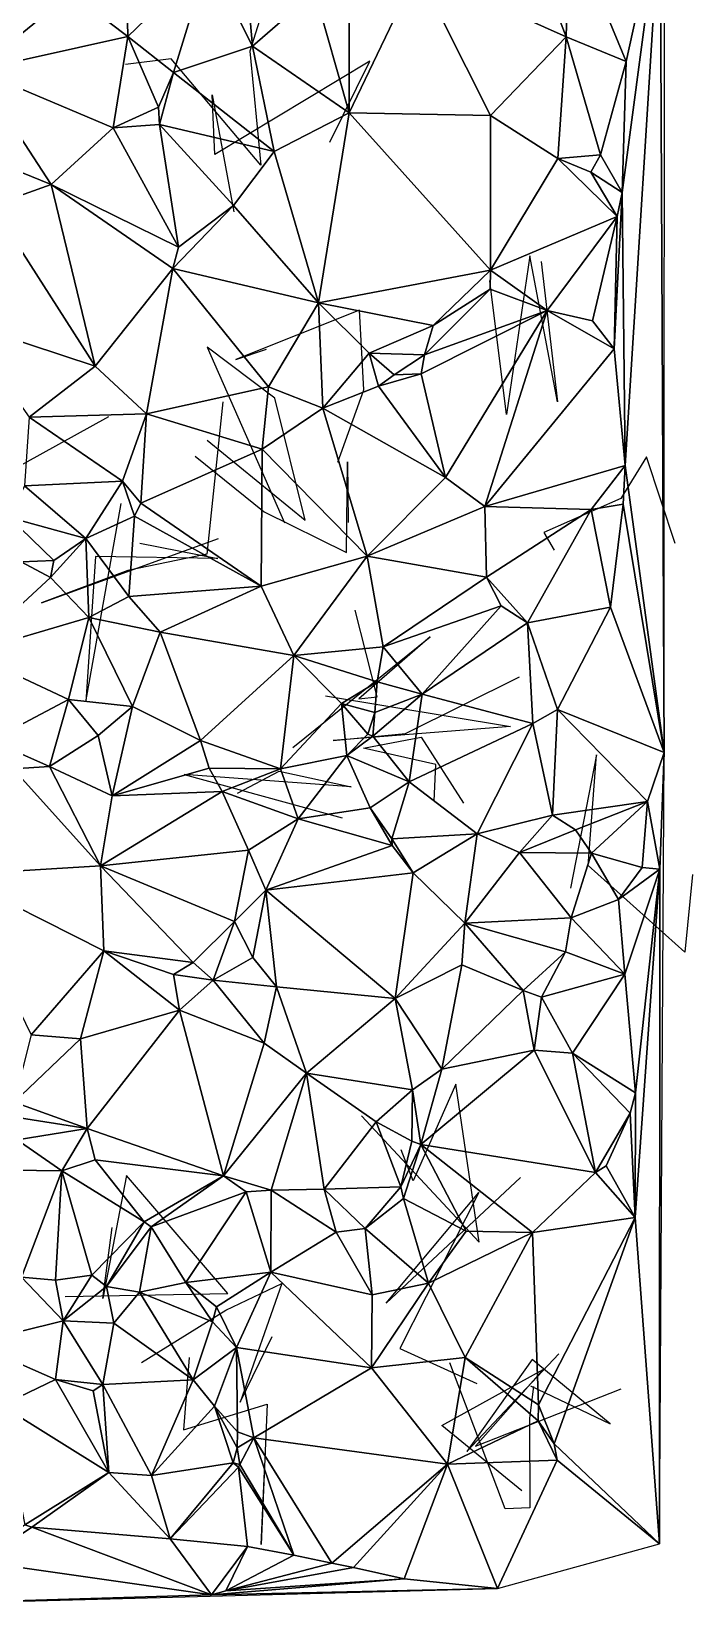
# Model space of a CAD drawing. Header units: metres. Extents: x -15.2 to 15.4, y -15.3 to 15.8.
# Drawn here: x 9.01 to 15.25, y -14.91 to -0.06 of the extents above; entities that cross this region are included whole.
import ezdxf

# ---------------------------------------------------------------- set-up
doc = ezdxf.new("R2010")
doc.units = ezdxf.units.M
doc.layers.add('CRACKS', color=1, linetype='Continuous')
doc.layers.add('STREET_MESH', color=7, linetype='Continuous')

msp = doc.modelspace()

# ---------------------------------------------------------------- linework, layer by layer
at = {"layer": 'CRACKS'}
for points in [[(11.237, 0.273, 0.1), (11.072, -0.249, 0.1), (11.177, -1.323, 0.1), (10.331, -0.321, 0.1), (9.898, -0.375, 0.1)], [(11.825, -1.108, 0.1), (12.205, -0.343, 0.1), (10.743, -1.223, 0.1), (10.716, -0.662, 0.1), (10.921, -1.765, 0.1)], [(13.819, -2.234, 0.1), (13.973, -3.556, 0.1), (13.714, -2.178, 0.1), (13.492, -3.674, 0.1), (13.336, -2.415, 0.1)], [(11.902, -4.124, 0.1), (12.147, -3.442, 0.1), (12.105, -2.692, 0.1), (10.941, -3.158, 0.1), (11.23, -3.058, 0.1)], [(10.671, -3.916, 0.1), (11.593, -4.672, 0.1), (11.309, -3.521, 0.1), (10.671, -3.042, 0.1), (11.398, -4.698, 0.1)], [(10.817, -3.557, 0.1), (10.666, -4.991, 0.1), (9.921, -5.147, 0.1), (9.108, -5.451, 0.1), (10.776, -4.846, 0.1)], [(9.739, -3.697, 0.1), (8.321, -4.48, 0.1), (8.313, -3.896, 0.1), (8.276, -5.321, 0.1), (8.589, -3.928, 0.1)], [(10.555, -4.067, 0.1), (11.208, -4.593, 0.1), (11.983, -4.977, 0.1), (11.992, -4.122, 0.1), (11.998, -4.693, 0.1)], [(15.085, -4.893, 0.1), (14.814, -4.074, 0.1), (14.571, -4.466, 0.1), (13.844, -4.787, 0.1), (13.941, -4.955, 0.1)], [(10.036, -4.89, 0.1), (10.771, -5.034, 0.1), (9.617, -5.013, 0.1), (9.526, -6.383, 0.1), (9.86, -4.513, 0.1)], [(11.477, -6.815, 0.1), (12.774, -5.773, 0.1), (12.1, -6.357, 0.1), (12.273, -6.338, 0.1), (12.064, -5.521, 0.1)], [(11.787, -6.329, 0.1), (13.532, -6.617, 0.1), (11.858, -6.75, 0.1), (12.541, -6.682, 0.1), (13.616, -6.15, 0.1)], [(12.811, -7.318, 0.1), (12.827, -6.976, 0.1), (12.145, -6.823, 0.1), (12.687, -6.717, 0.1), (13.086, -7.34, 0.1)], [(15.247, -8.012, 0.1), (15.175, -8.746, 0.1), (14.263, -7.927, 0.1), (14.343, -6.884, 0.1), (14.097, -8.141, 0.1)], [(10.957, -7.245, 0.1), (11.348, -7.039, 0.1), (12.029, -7.186, 0.1), (10.453, -7.069, 0.1), (11.942, -7.479, 0.1)], [(12.126, -10.288, 0.1), (13.234, -11.479, 0.1), (13.016, -9.988, 0.1), (12.612, -10.9, 0.1), (12.499, -10.608, 0.1)], [(9.329, -11.992, 0.1), (10.863, -11.963, 0.1), (9.91, -10.852, 0.1), (9.684, -12.01, 0.1), (9.775, -11.34, 0.1)], [(13.625, -10.869, 0.1), (12.358, -12.055, 0.1), (13.233, -11.011, 0.1), (12.487, -12.483, 0.1), (13.213, -12.811, 0.1)], [(10.051, -12.613, 0.1), (10.845, -12.121, 0.1), (11.374, -11.868, 0.1), (10.982, -12.988, 0.1), (11.282, -12.368, 0.1)], [(10.499, -12.568, 0.1), (10.445, -13.248, 0.1), (11.235, -13.006, 0.1), (11.179, -14.331, 0.1), (11.214, -13.57, 0.1)], [(13.718, -12.834, 0.1), (14.471, -13.191, 0.1), (13.734, -12.586, 0.1), (13.118, -13.453, 0.1), (13.985, -12.532, 0.1)], [(13.636, -13.824, 0.1), (12.882, -13.208, 0.1), (13.84, -12.679, 0.1), (13.201, -13.402, 0.1), (14.573, -12.862, 0.1)], [(13.747, -12.841, 0.1), (13.711, -13.139, 0.1), (13.713, -13.984, 0.1), (13.48, -13.994, 0.1), (12.957, -12.618, 0.1)]]:
    msp.add_polyline3d(points, dxfattribs=at)
at = {"layer": 'STREET_MESH'}
for points in [[(14.941, 1.113), (14.979, -6.863), (14.985, 11.824)], [(14.941, 1.113), (14.083, 0.954), (14.621, -0.348)], [(14.585, -1.581), (14.941, 1.113), (14.621, -0.348)], [(14.611, -4.156), (14.941, 1.113), (14.585, -1.581)], [(14.941, 1.113), (14.611, -4.156), (14.979, -6.863)], [(9.922, -0.111), (9.896, 1.003), (9.384, 0.296)], [(9.896, 1.003), (9.922, -0.111), (10.682, 0.624)], [(13.65, 0.943), (12.654, 0.513), (14.055, -0.113)], [(14.083, 0.954), (13.65, 0.943), (14.055, -0.113)], [(14.083, 0.954), (14.055, -0.113), (14.621, -0.348)], [(11.098, -0.201), (11.012, 0.759), (10.682, 0.624)], [(11.012, 0.759), (11.098, -0.201), (11.684, 0.311)], [(9.922, -0.111), (10.351, -0.452), (10.682, 0.624)], [(10.351, -0.452), (11.098, -0.201), (10.682, 0.624)], [(12.008, 0.4), (12.009, -0.831), (12.654, 0.513)], [(12.654, 0.513), (12.009, -0.831), (13.342, -0.857)], [(14.055, -0.113), (12.654, 0.513), (13.342, -0.857)], [(11.098, -0.201), (12.009, -0.831), (11.684, 0.311)], [(12.009, -0.831), (12.008, 0.4), (11.684, 0.311)], [(8.495, -0.428), (9.384, 0.296), (8.311, 0.274)], [(8.495, -0.428), (9.922, -0.111), (9.384, 0.296)], [(9.784, -0.971), (9.922, -0.111), (8.495, -0.428)], [(9.922, -0.111), (9.784, -0.971), (10.211, -0.776)], [(10.351, -0.452), (9.922, -0.111), (10.211, -0.776)], [(13.976, -1.261), (14.055, -0.113), (13.342, -0.857)], [(14.378, -1.228), (14.055, -0.113), (13.976, -1.261)], [(14.055, -0.113), (14.378, -1.228), (14.621, -0.348)], [(11.098, -0.201), (10.351, -0.452), (11.303, -1.194)], [(12.009, -0.831), (11.098, -0.201), (11.303, -1.194)], [(8.495, -0.428), (8.336, -1.158), (9.197, -1.507)], [(9.784, -0.971), (8.495, -0.428), (9.197, -1.507)], [(14.378, -1.228), (14.585, -1.581), (14.621, -0.348)], [(10.22, -0.941), (10.351, -0.452), (10.211, -0.776)], [(10.351, -0.452), (10.22, -0.941), (11.303, -1.194)], [(9.784, -0.971), (10.22, -0.941), (10.211, -0.776)], [(11.721, -2.624), (12.009, -0.831), (11.303, -1.194)], [(12.009, -0.831), (11.721, -2.624), (13.343, -2.313)], [(12.009, -0.831), (13.343, -2.313), (13.342, -0.857)], [(13.343, -2.313), (13.976, -1.261), (13.342, -0.857)], [(10.399, -2.098), (9.784, -0.971), (9.197, -1.507)], [(10.22, -0.941), (9.784, -0.971), (10.399, -2.098)], [(10.22, -0.941), (10.399, -2.098), (10.918, -1.706)], [(10.22, -0.941), (10.918, -1.706), (11.303, -1.194)], [(8.336, -1.158), (8.643, -1.704), (9.197, -1.507)], [(10.918, -1.706), (11.721, -2.624), (11.303, -1.194)], [(13.976, -1.261), (13.343, -2.313), (14.536, -1.807)], [(14.288, -1.389), (14.378, -1.228), (13.976, -1.261)], [(14.288, -1.389), (13.976, -1.261), (14.536, -1.807)], [(14.288, -1.389), (14.585, -1.581), (14.378, -1.228)], [(14.585, -1.581), (14.288, -1.389), (14.536, -1.807)], [(8.643, -1.704), (9.613, -3.219), (9.197, -1.507)], [(10.399, -2.098), (9.197, -1.507), (10.346, -2.298)], [(9.197, -1.507), (9.613, -3.219), (10.346, -2.298)], [(14.509, -3.056), (14.585, -1.581), (14.536, -1.807)], [(14.509, -3.056), (14.611, -4.156), (14.585, -1.581)], [(8.643, -1.704), (8.363, -2.807), (9.613, -3.219)], [(11.721, -2.624), (10.918, -1.706), (10.346, -2.298)], [(10.918, -1.706), (10.399, -2.098), (10.346, -2.298)], [(13.343, -2.313), (13.877, -2.694), (14.536, -1.807)], [(13.877, -2.694), (14.304, -2.793), (14.536, -1.807)], [(14.304, -2.793), (14.509, -3.056), (14.536, -1.807)], [(9.613, -3.219), (10.097, -3.668), (10.346, -2.298)], [(10.097, -3.668), (11.249, -3.414), (10.346, -2.298)], [(11.249, -3.414), (11.721, -2.624), (10.346, -2.298)], [(11.721, -2.624), (12.801, -2.835), (13.343, -2.313)], [(13.343, -2.313), (12.801, -2.835), (13.34, -2.493)], [(13.877, -2.694), (13.343, -2.313), (13.34, -2.493)], [(13.877, -2.694), (13.34, -2.493), (12.719, -3.114)], [(13.34, -2.493), (12.801, -2.835), (12.719, -3.114)], [(11.721, -2.624), (11.249, -3.414), (11.759, -3.616)], [(12.198, -3.098), (11.721, -2.624), (11.759, -3.616)], [(12.198, -3.098), (12.801, -2.835), (11.721, -2.624)], [(9.613, -3.219), (8.363, -2.807), (8.992, -3.699)], [(12.688, -3.291), (13.877, -2.694), (12.719, -3.114)], [(12.688, -3.291), (12.916, -4.269), (13.877, -2.694)], [(13.877, -2.694), (12.916, -4.269), (13.29, -4.544)], [(14.509, -3.056), (13.877, -2.694), (13.29, -4.544)], [(13.877, -2.694), (14.509, -3.056), (14.304, -2.793)], [(12.801, -2.835), (12.198, -3.098), (12.719, -3.114)], [(12.286, -3.408), (12.198, -3.098), (11.759, -3.616)], [(12.432, -3.301), (12.198, -3.098), (12.286, -3.408)], [(12.198, -3.098), (12.432, -3.301), (12.719, -3.114)], [(12.432, -3.301), (12.688, -3.291), (12.719, -3.114)], [(14.611, -4.156), (14.509, -3.056), (13.29, -4.544)], [(9.613, -3.219), (8.992, -3.699), (10.097, -3.668)], [(12.916, -4.269), (12.286, -3.408), (11.759, -3.616)], [(12.688, -3.291), (12.432, -3.301), (12.286, -3.408)], [(12.916, -4.269), (12.688, -3.291), (12.286, -3.408)], [(11.188, -4.003), (11.249, -3.414), (10.097, -3.668)], [(11.249, -3.414), (11.188, -4.003), (11.759, -3.616)], [(8.992, -3.699), (8.946, -4.349), (9.872, -4.303)], [(8.992, -3.699), (9.872, -4.303), (10.097, -3.668)], [(9.872, -4.303), (10.043, -4.51), (10.097, -3.668)], [(10.043, -4.51), (11.188, -4.003), (10.097, -3.668)], [(11.188, -4.003), (12.179, -5.011), (11.759, -3.616)], [(12.179, -5.011), (12.916, -4.269), (11.759, -3.616)], [(11.188, -4.003), (10.043, -4.51), (11.178, -5.293)], [(12.179, -5.011), (11.188, -4.003), (11.178, -5.293)], [(9.872, -4.303), (8.946, -4.349), (9.524, -4.843)], [(9.984, -4.635), (9.872, -4.303), (9.524, -4.843)], [(9.872, -4.303), (9.984, -4.635), (10.043, -4.51)], [(13.29, -4.544), (12.916, -4.269), (12.179, -5.011)], [(14.292, -4.57), (14.611, -4.156), (13.29, -4.544)], [(14.292, -4.57), (14.594, -4.522), (14.611, -4.156)], [(14.611, -4.156), (14.594, -4.522), (14.979, -6.863)], [(9.524, -4.843), (8.946, -4.349), (8.805, -4.648)], [(10.043, -4.51), (9.984, -4.635), (11.178, -5.293)], [(13.29, -4.544), (12.179, -5.011), (13.305, -5.209)], [(14.292, -4.57), (13.29, -4.544), (13.305, -5.209)], [(13.691, -5.641), (14.292, -4.57), (13.305, -5.209)], [(14.292, -4.57), (13.691, -5.641), (14.475, -5.491)], [(14.594, -4.522), (14.292, -4.57), (14.475, -5.491)], [(14.979, -6.863), (14.594, -4.522), (14.475, -5.491)], [(9.224, -5.053), (9.524, -4.843), (8.805, -4.648)], [(8.915, -5.063), (9.224, -5.053), (8.805, -4.648)], [(9.931, -5.39), (9.984, -4.635), (9.524, -4.843)], [(9.984, -4.635), (9.931, -5.39), (11.178, -5.293)], [(9.193, -5.211), (9.554, -5.59), (9.524, -4.843)], [(9.224, -5.053), (9.193, -5.211), (9.524, -4.843)], [(9.554, -5.59), (9.931, -5.39), (9.524, -4.843)], [(12.179, -5.011), (11.178, -5.293), (11.487, -5.947)], [(12.33, -5.865), (12.179, -5.011), (11.487, -5.947)], [(12.179, -5.011), (12.33, -5.865), (13.305, -5.209)], [(8.915, -5.063), (8.423, -5.922), (9.193, -5.211)], [(9.224, -5.053), (8.915, -5.063), (9.193, -5.211)], [(8.423, -5.922), (9.554, -5.59), (9.193, -5.211)], [(9.931, -5.39), (10.225, -5.729), (11.178, -5.293)], [(11.178, -5.293), (10.225, -5.729), (11.487, -5.947)], [(12.33, -5.865), (13.441, -5.478), (13.305, -5.209)], [(13.441, -5.478), (13.691, -5.641), (13.305, -5.209)], [(9.931, -5.39), (9.554, -5.59), (10.225, -5.729)], [(13.441, -5.478), (12.33, -5.865), (12.697, -6.313)], [(13.691, -5.641), (13.441, -5.478), (12.697, -6.313)], [(13.691, -5.641), (13.974, -6.457), (14.475, -5.491)], [(13.974, -6.457), (14.979, -6.863), (14.475, -5.491)], [(8.423, -5.922), (9.362, -6.361), (9.554, -5.59)], [(9.554, -5.59), (9.362, -6.361), (9.965, -6.429)], [(9.554, -5.59), (9.965, -6.429), (10.225, -5.729)], [(10.225, -5.729), (9.965, -6.429), (10.608, -6.749)], [(10.225, -5.729), (10.608, -6.749), (11.487, -5.947)], [(13.74, -6.589), (13.691, -5.641), (12.697, -6.313)], [(13.691, -5.641), (13.74, -6.589), (13.974, -6.457)], [(8.629, -6.75), (9.362, -6.361), (8.423, -5.922)], [(12.274, -6.195), (12.33, -5.865), (11.487, -5.947)], [(12.33, -5.865), (12.274, -6.195), (12.697, -6.313)], [(10.608, -6.749), (11.361, -7.016), (11.487, -5.947)], [(11.361, -7.016), (11.936, -6.401), (11.487, -5.947)], [(11.936, -6.401), (12.274, -6.195), (11.487, -5.947)], [(12.274, -6.195), (11.936, -6.401), (12.252, -6.486)], [(12.274, -6.195), (12.252, -6.486), (12.697, -6.313)], [(9.362, -6.361), (8.629, -6.75), (9.181, -6.995)], [(9.641, -6.702), (9.362, -6.361), (9.181, -6.995)], [(9.362, -6.361), (9.641, -6.702), (9.965, -6.429)], [(12.252, -6.486), (12.233, -6.709), (12.697, -6.313)], [(12.233, -6.709), (12.574, -7.14), (12.697, -6.313)], [(12.574, -7.14), (13.74, -6.589), (12.697, -6.313)], [(9.965, -6.429), (9.641, -6.702), (9.772, -7.272)], [(10.608, -6.749), (9.965, -6.429), (9.772, -7.272)], [(11.986, -6.89), (11.936, -6.401), (11.361, -7.016)], [(11.986, -6.89), (12.185, -6.688), (11.936, -6.401)], [(11.936, -6.401), (12.185, -6.688), (12.252, -6.486)], [(12.185, -6.688), (12.233, -6.709), (12.252, -6.486)], [(13.974, -6.457), (13.74, -6.589), (13.927, -7.454)], [(14.822, -7.324), (13.974, -6.457), (13.927, -7.454)], [(13.974, -6.457), (14.822, -7.324), (14.979, -6.863)], [(13.217, -7.63), (13.74, -6.589), (12.574, -7.14)], [(13.74, -6.589), (13.217, -7.63), (13.927, -7.454)], [(8.629, -6.75), (8.841, -7.017), (9.181, -6.995)], [(9.641, -6.702), (9.181, -6.995), (9.772, -7.272)], [(10.688, -7.009), (10.608, -6.749), (9.772, -7.272)], [(10.688, -7.009), (11.361, -7.016), (10.608, -6.749)], [(12.185, -6.688), (11.986, -6.89), (12.233, -6.709)], [(12.233, -6.709), (11.986, -6.89), (12.574, -7.14)], [(11.986, -6.89), (11.361, -7.016), (11.528, -7.487)], [(12.208, -7.383), (11.986, -6.89), (11.528, -7.487)], [(12.574, -7.14), (11.986, -6.89), (12.208, -7.383)], [(14.822, -7.324), (14.94, -7.963), (14.979, -6.863)], [(14.979, -6.863), (14.94, -7.963), (14.936, -14.325)], [(8.841, -7.017), (8.273, -8.017), (9.665, -7.931)], [(9.181, -6.995), (8.841, -7.017), (9.665, -7.931)], [(9.181, -6.995), (9.665, -7.931), (9.772, -7.272)], [(10.811, -7.231), (10.688, -7.009), (9.772, -7.272)], [(10.811, -7.231), (11.361, -7.016), (10.688, -7.009)], [(11.361, -7.016), (10.811, -7.231), (11.528, -7.487)], [(10.811, -7.231), (9.665, -7.931), (11.061, -7.783)], [(9.665, -7.931), (10.811, -7.231), (9.772, -7.272)], [(11.528, -7.487), (10.811, -7.231), (11.061, -7.783)], [(12.412, -7.677), (12.574, -7.14), (12.208, -7.383)], [(12.412, -7.677), (13.217, -7.63), (12.574, -7.14)], [(12.416, -7.74), (12.208, -7.383), (11.528, -7.487)], [(12.416, -7.74), (12.412, -7.677), (12.208, -7.383)], [(14.145, -7.59), (14.822, -7.324), (13.927, -7.454)], [(14.145, -7.59), (14.293, -7.812), (14.822, -7.324)], [(14.293, -7.812), (14.773, -7.948), (14.822, -7.324)], [(14.822, -7.324), (14.773, -7.948), (14.94, -7.963)], [(11.222, -8.161), (11.528, -7.487), (11.061, -7.783)], [(11.222, -8.161), (12.416, -7.74), (11.528, -7.487)], [(13.217, -7.63), (13.616, -7.805), (13.927, -7.454)], [(13.616, -7.805), (14.145, -7.59), (13.927, -7.454)], [(13.217, -7.63), (12.412, -7.677), (12.614, -7.996)], [(12.412, -7.677), (12.416, -7.74), (12.614, -7.996)], [(13.099, -8.472), (13.217, -7.63), (12.614, -7.996)], [(13.217, -7.63), (13.099, -8.472), (13.616, -7.805)], [(14.293, -7.812), (14.145, -7.59), (13.616, -7.805)], [(9.665, -7.931), (10.927, -8.457), (11.061, -7.783)], [(10.927, -8.457), (11.222, -8.161), (11.061, -7.783)], [(12.416, -7.74), (11.222, -8.161), (12.614, -7.996)], [(13.099, -8.472), (14.102, -8.42), (13.616, -7.805)], [(14.102, -8.42), (14.293, -7.812), (13.616, -7.805)], [(14.55, -8.248), (14.293, -7.812), (14.102, -8.42)], [(14.773, -7.948), (14.293, -7.812), (14.55, -8.248)], [(8.273, -8.017), (9.694, -8.731), (9.665, -7.931)], [(9.694, -8.731), (10.536, -8.843), (9.665, -7.931)], [(10.536, -8.843), (10.927, -8.457), (9.665, -7.931)], [(11.222, -8.161), (12.444, -9.181), (12.614, -7.996)], [(12.444, -9.181), (13.099, -8.472), (12.614, -7.996)], [(14.773, -7.948), (14.55, -8.248), (14.94, -7.963)], [(14.94, -7.963), (14.55, -8.248), (14.609, -8.953)], [(14.709, -10.071), (14.94, -7.963), (14.609, -8.953)], [(14.94, -7.963), (14.706, -11.246), (14.936, -14.325)], [(14.94, -7.963), (14.709, -10.071), (14.706, -11.246)], [(9.694, -8.731), (8.273, -8.017), (9.01, -9.524)], [(11.099, -8.796), (11.222, -8.161), (10.927, -8.457)], [(11.222, -8.161), (11.099, -8.796), (11.324, -9.072)], [(11.222, -8.161), (11.324, -9.072), (12.444, -9.181)], [(14.55, -8.248), (14.102, -8.42), (14.609, -8.953)], [(10.727, -9.009), (10.927, -8.457), (10.536, -8.843)], [(10.727, -9.009), (11.099, -8.796), (10.927, -8.457)], [(13.099, -8.472), (14.05, -8.741), (14.102, -8.42)], [(14.102, -8.42), (14.05, -8.741), (14.609, -8.953)], [(13.072, -8.865), (13.099, -8.472), (12.444, -9.181)], [(13.099, -8.472), (13.072, -8.865), (13.65, -9.107)], [(14.05, -8.741), (13.099, -8.472), (13.65, -9.107)], [(9.474, -9.561), (9.694, -8.731), (9.01, -9.524)], [(9.474, -9.561), (10.408, -9.291), (9.694, -8.731)], [(10.536, -8.843), (9.694, -8.731), (10.352, -8.954)], [(9.694, -8.731), (10.408, -9.291), (10.352, -8.954)], [(13.824, -9.169), (14.05, -8.741), (13.65, -9.107)], [(14.05, -8.741), (13.824, -9.169), (14.609, -8.953)], [(10.727, -9.009), (10.536, -8.843), (10.352, -8.954)], [(11.099, -8.796), (10.727, -9.009), (11.324, -9.072)], [(12.882, -9.847), (13.072, -8.865), (12.444, -9.181)], [(13.072, -8.865), (12.882, -9.847), (13.65, -9.107)], [(10.408, -9.291), (10.727, -9.009), (10.352, -8.954)], [(10.727, -9.009), (10.408, -9.291), (11.206, -9.603)], [(10.727, -9.009), (11.206, -9.603), (11.324, -9.072)], [(13.824, -9.169), (14.115, -9.698), (14.609, -8.953)], [(14.115, -9.698), (14.709, -10.071), (14.609, -8.953)], [(11.324, -9.072), (11.206, -9.603), (11.608, -9.886)], [(12.444, -9.181), (11.324, -9.072), (11.608, -9.886)], [(12.444, -9.181), (11.608, -9.886), (12.606, -10.042)], [(12.882, -9.847), (12.444, -9.181), (12.606, -10.042)], [(12.882, -9.847), (13.755, -9.67), (13.65, -9.107)], [(13.755, -9.67), (13.824, -9.169), (13.65, -9.107)], [(13.824, -9.169), (13.755, -9.67), (14.115, -9.698)], [(10.408, -9.291), (9.474, -9.561), (9.539, -10.409)], [(10.825, -10.854), (10.408, -9.291), (9.539, -10.409)], [(10.408, -9.291), (10.825, -10.854), (11.206, -9.603)], [(8.849, -10.159), (9.474, -9.561), (9.01, -9.524)], [(9.474, -9.561), (8.849, -10.159), (9.539, -10.409)], [(11.206, -9.603), (10.825, -10.854), (11.608, -9.886)], [(13.755, -9.67), (12.882, -9.847), (12.685, -10.557)], [(14.331, -10.821), (13.755, -9.67), (12.685, -10.557)], [(13.755, -9.67), (14.331, -10.821), (14.115, -9.698)], [(14.709, -10.071), (14.115, -9.698), (14.66, -10.262)], [(14.115, -9.698), (14.331, -10.821), (14.66, -10.262)], [(10.825, -10.854), (11.273, -10.988), (11.608, -9.886)], [(11.273, -10.988), (11.772, -10.979), (11.608, -9.886)], [(11.608, -9.886), (12.262, -10.345), (12.606, -10.042)], [(11.772, -10.979), (12.262, -10.345), (11.608, -9.886)], [(12.685, -10.557), (12.882, -9.847), (12.606, -10.042)], [(12.262, -10.345), (12.599, -10.527), (12.606, -10.042)], [(12.599, -10.527), (12.685, -10.557), (12.606, -10.042)], [(14.709, -10.071), (14.66, -10.262), (14.706, -11.246)], [(8.849, -10.159), (8.841, -10.296), (9.539, -10.409)], [(8.841, -10.296), (8.877, -10.514), (9.539, -10.409)], [(11.772, -10.979), (12.495, -10.957), (12.262, -10.345)], [(12.495, -10.957), (12.599, -10.527), (12.262, -10.345)], [(14.331, -10.821), (14.433, -10.761), (14.66, -10.262)], [(14.66, -10.262), (14.433, -10.761), (14.706, -11.246)], [(8.877, -10.514), (8.34, -10.793), (9.3, -10.808)], [(9.539, -10.409), (8.877, -10.514), (9.3, -10.808)], [(9.613, -10.702), (9.539, -10.409), (9.3, -10.808)], [(9.613, -10.702), (10.825, -10.854), (9.539, -10.409)], [(12.599, -10.527), (12.495, -10.957), (12.685, -10.557)], [(12.495, -10.957), (12.521, -11.068), (12.685, -10.557)], [(12.685, -10.557), (12.521, -11.068), (13.114, -11.377)], [(13.739, -11.388), (12.685, -10.557), (13.114, -11.377)], [(14.331, -10.821), (12.685, -10.557), (13.739, -11.388)], [(8.34, -10.793), (8.919, -11.809), (9.3, -10.808)], [(8.919, -11.809), (9.24, -11.837), (9.3, -10.808)], [(9.24, -11.837), (9.582, -11.792), (9.3, -10.808)], [(10.074, -11.287), (9.613, -10.702), (9.3, -10.808)], [(9.582, -11.792), (10.074, -11.287), (9.3, -10.808)], [(10.074, -11.287), (10.825, -10.854), (9.613, -10.702)], [(14.331, -10.821), (13.739, -11.388), (14.706, -11.246)], [(14.433, -10.761), (14.331, -10.821), (14.706, -11.246)], [(10.825, -10.854), (10.074, -11.287), (10.14, -11.336)], [(11.036, -11.006), (10.825, -10.854), (10.14, -11.336)], [(10.825, -10.854), (11.036, -11.006), (11.273, -10.988)], [(11.886, -11.384), (11.772, -10.979), (11.273, -10.988)], [(12.16, -11.349), (12.495, -10.957), (11.772, -10.979)], [(11.886, -11.384), (12.16, -11.349), (11.772, -10.979)], [(12.16, -11.349), (12.521, -11.068), (12.495, -10.957)], [(10.469, -11.859), (11.036, -11.006), (10.14, -11.336)], [(11.036, -11.006), (10.469, -11.859), (11.269, -11.761)], [(11.036, -11.006), (11.269, -11.761), (11.273, -10.988)], [(11.269, -11.761), (11.886, -11.384), (11.273, -10.988)], [(12.521, -11.068), (12.16, -11.349), (12.758, -11.866)], [(13.114, -11.377), (12.521, -11.068), (12.758, -11.866)], [(13.739, -11.388), (13.796, -13.014), (14.706, -11.246)], [(13.796, -13.014), (13.944, -13.38), (14.706, -11.246)], [(14.706, -11.246), (13.944, -13.38), (14.936, -14.325)], [(9.719, -11.898), (10.074, -11.287), (9.582, -11.792)], [(10.074, -11.287), (9.719, -11.898), (10.14, -11.336)], [(10.14, -11.336), (9.719, -11.898), (10.03, -11.952)], [(10.469, -11.859), (10.14, -11.336), (10.03, -11.952)], [(11.886, -11.384), (11.269, -11.761), (12.227, -11.977)], [(12.16, -11.349), (11.886, -11.384), (12.227, -11.977)], [(12.16, -11.349), (12.227, -11.977), (12.758, -11.866)], [(13.739, -11.388), (13.114, -11.377), (12.758, -11.866)], [(13.739, -11.388), (12.758, -11.866), (13.104, -12.566)], [(13.796, -13.014), (13.739, -11.388), (13.104, -12.566)], [(8.458, -12.431), (9.312, -12.222), (8.919, -11.809)], [(9.312, -12.222), (9.24, -11.837), (8.919, -11.809)], [(9.24, -11.837), (9.312, -12.222), (9.582, -11.792)], [(9.312, -12.222), (9.719, -11.898), (9.582, -11.792)], [(10.721, -12.232), (10.469, -11.859), (10.03, -11.952)], [(11.269, -11.761), (10.469, -11.859), (10.758, -12.09)], [(10.469, -11.859), (10.721, -12.232), (10.758, -12.09)], [(10.945, -12.473), (11.269, -11.761), (10.758, -12.09)], [(11.269, -11.761), (10.945, -12.473), (12.219, -12.663)], [(12.227, -11.977), (11.269, -11.761), (12.219, -12.663)], [(12.758, -11.866), (12.219, -12.663), (13.104, -12.566)], [(12.227, -11.977), (12.219, -12.663), (12.758, -11.866)], [(9.312, -12.222), (9.789, -12.242), (9.719, -11.898)], [(9.719, -11.898), (9.789, -12.242), (10.03, -11.952)], [(9.789, -12.242), (10.538, -12.778), (10.03, -11.952)], [(10.538, -12.778), (10.721, -12.232), (10.03, -11.952)], [(10.721, -12.232), (10.945, -12.473), (10.758, -12.09)], [(9.312, -12.222), (8.458, -12.431), (9.239, -12.774)], [(9.687, -12.821), (9.312, -12.222), (9.239, -12.774)], [(9.789, -12.242), (9.312, -12.222), (9.687, -12.821)], [(9.789, -12.242), (9.687, -12.821), (10.538, -12.778)], [(10.945, -12.473), (10.721, -12.232), (10.538, -12.778)], [(8.458, -12.431), (8.73, -13.018), (9.239, -12.774)], [(10.74, -13.025), (10.945, -12.473), (10.538, -12.778)], [(10.945, -12.473), (10.74, -13.025), (10.957, -13.269)], [(10.945, -12.473), (11.11, -13.324), (12.219, -12.663)], [(11.11, -13.324), (10.945, -12.473), (10.957, -13.269)], [(12.219, -12.663), (12.935, -13.572), (13.104, -12.566)], [(12.935, -13.572), (13.792, -13.165), (13.104, -12.566)], [(13.792, -13.165), (13.796, -13.014), (13.104, -12.566)], [(12.219, -12.663), (11.11, -13.324), (12.935, -13.572)], [(8.73, -13.018), (9.743, -13.651), (9.239, -12.774)], [(9.743, -13.651), (9.593, -12.881), (9.239, -12.774)], [(9.593, -12.881), (9.687, -12.821), (9.239, -12.774)], [(9.687, -12.821), (9.593, -12.881), (9.743, -13.651)], [(9.687, -12.821), (10.143, -13.678), (10.538, -12.778)], [(10.143, -13.678), (9.687, -12.821), (9.743, -13.651)], [(10.143, -13.678), (10.74, -13.025), (10.538, -12.778)], [(8.73, -13.018), (8.95, -14.145), (9.743, -13.651)], [(10.914, -13.559), (10.74, -13.025), (10.143, -13.678)], [(10.74, -13.025), (10.953, -13.418), (10.957, -13.269)], [(10.914, -13.559), (10.953, -13.418), (10.74, -13.025)], [(13.944, -13.38), (13.796, -13.014), (13.792, -13.165)], [(13.792, -13.165), (12.935, -13.572), (13.971, -13.536)], [(13.944, -13.38), (13.792, -13.165), (13.971, -13.536)], [(10.953, -13.418), (11.11, -13.324), (10.957, -13.269)], [(11.11, -13.324), (10.953, -13.418), (10.977, -13.576)], [(11.488, -14.432), (11.11, -13.324), (10.977, -13.576)], [(12.935, -13.572), (11.11, -13.324), (11.846, -14.507)], [(11.11, -13.324), (11.488, -14.432), (11.846, -14.507)], [(10.953, -13.418), (10.914, -13.559), (10.977, -13.576)], [(13.944, -13.38), (13.971, -13.536), (14.936, -14.325)], [(8.95, -14.145), (9.015, -14.165), (9.743, -13.651)], [(9.015, -14.165), (10.322, -14.277), (9.743, -13.651)], [(10.322, -14.277), (10.143, -13.678), (9.743, -13.651)], [(10.914, -13.559), (10.143, -13.678), (10.322, -14.277)], [(10.964, -13.6), (10.914, -13.559), (10.322, -14.277)], [(10.964, -13.6), (10.322, -14.277), (11.05, -14.349)], [(10.914, -13.559), (10.964, -13.6), (10.977, -13.576)], [(10.964, -13.6), (11.488, -14.432), (10.977, -13.576)], [(11.488, -14.432), (10.964, -13.6), (11.05, -14.349)], [(12.049, -14.547), (12.935, -13.572), (11.846, -14.507)], [(12.935, -13.572), (12.049, -14.547), (12.529, -14.654)], [(13.407, -14.744), (12.935, -13.572), (12.529, -14.654)], [(12.935, -13.572), (13.407, -14.744), (13.971, -13.536)], [(13.971, -13.536), (13.407, -14.744), (14.936, -14.325)], [(9.015, -14.165), (8.95, -14.145), (8.527, -14.493)], [(9.015, -14.165), (8.527, -14.493), (10.712, -14.803)], [(10.322, -14.277), (9.015, -14.165), (10.712, -14.803)], [(11.05, -14.349), (10.322, -14.277), (10.712, -14.803)], [(10.847, -14.767), (11.05, -14.349), (10.712, -14.803)], [(10.847, -14.767), (11.488, -14.432), (11.05, -14.349)], [(8.527, -14.493), (7.393, -14.905), (10.712, -14.803)], [(11.488, -14.432), (10.847, -14.767), (11.846, -14.507)], [(10.847, -14.767), (12.049, -14.547), (11.846, -14.507)], [(13.407, -14.744), (12.529, -14.654), (10.712, -14.803)], [(12.529, -14.654), (10.847, -14.767), (10.712, -14.803)], [(12.049, -14.547), (10.847, -14.767), (12.529, -14.654)], [(7.393, -14.905), (13.407, -14.744), (10.712, -14.803)]]:
    msp.add_3dface(points, dxfattribs=at)

doc.saveas('drawing.dxf')
